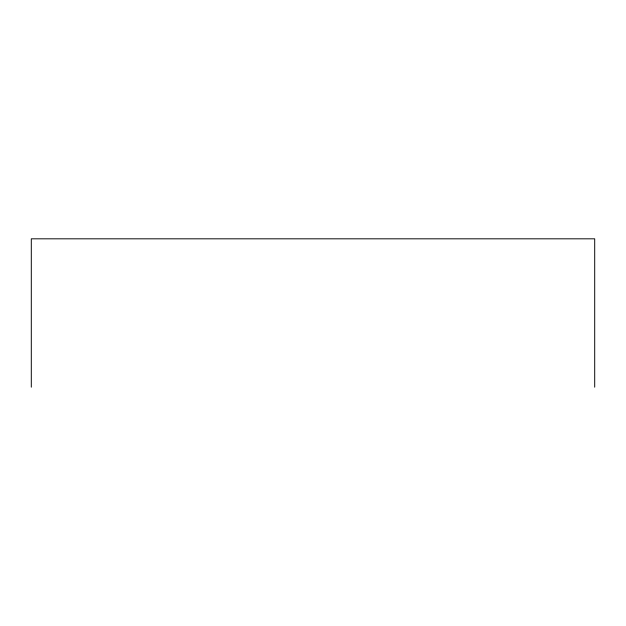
<?xml version="1.0" encoding="UTF-8"?>
<svg xmlns="http://www.w3.org/2000/svg" width="626" height="626" viewBox="0 0 626 626"><rect width="100%" height="100%" fill="white"/><g stroke="black" fill="none" stroke-linecap="round" stroke-linejoin="round"><path stroke-width="0.94" d="M594.7 387.181L594.7 238.819L31.3 238.819L31.3 387.181"/></g></svg>
